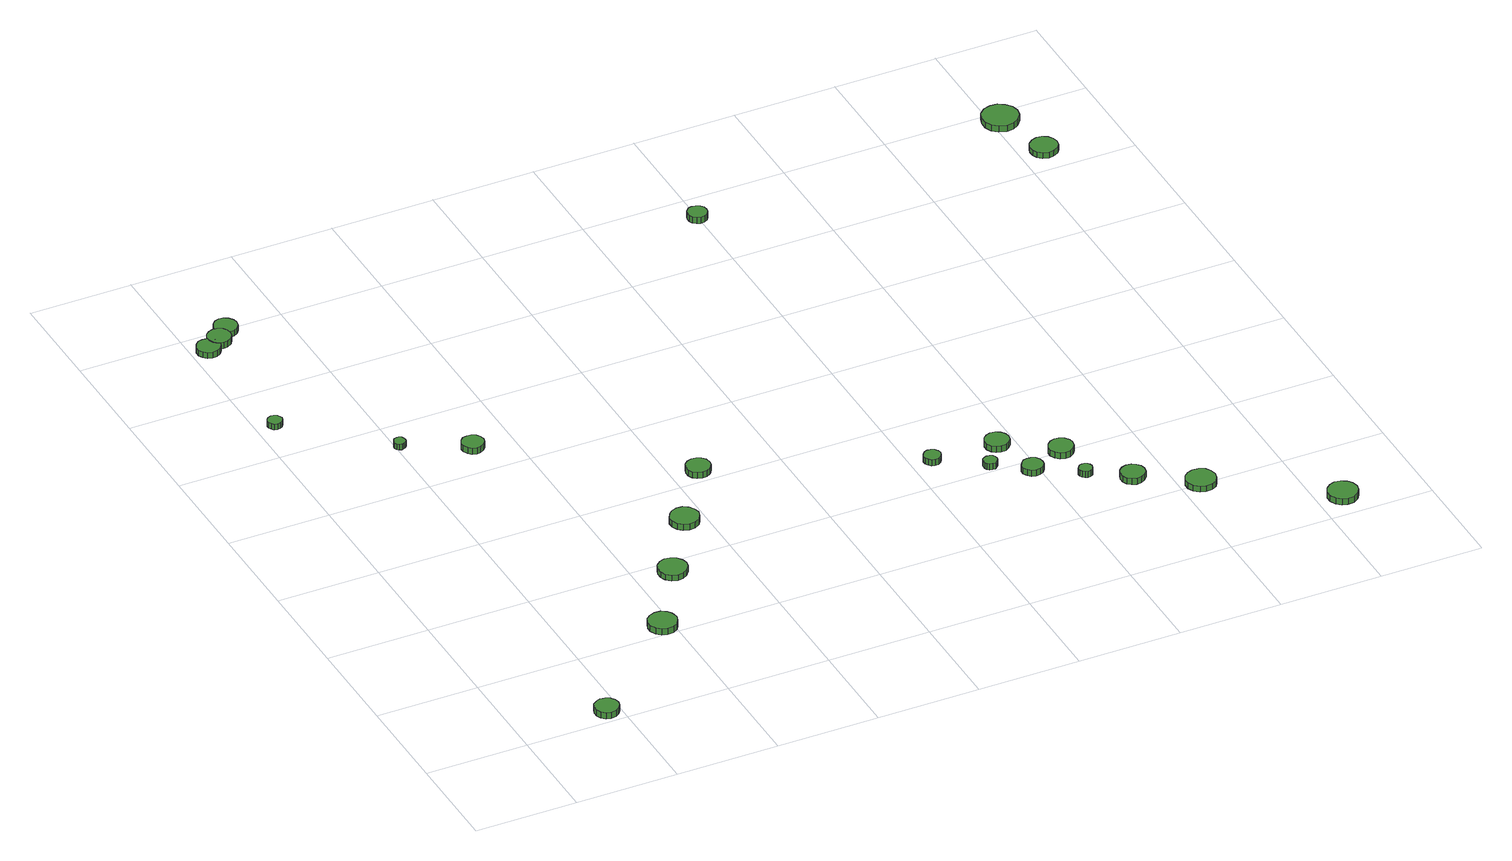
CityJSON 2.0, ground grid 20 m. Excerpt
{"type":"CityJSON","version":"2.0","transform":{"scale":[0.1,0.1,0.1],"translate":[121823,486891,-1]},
"CityObjects":{
"tree1":{"type":"SolitaryVegetationObject","attributes":{"function":"something"},"geometry":[{"type":"MultiSurface","lod":"1","boundaries":[[[0,1,2,3,4,5,6,7,8,9,10,11,12,13,14]],[[15,16,17,18,19,20,21,22,23,24,25,26,27,28,29]],[[0,29,28,1]],[[1,28,27,2]],[[2,27,26,3]],[[3,26,25,4]],[[4,25,24,5]],[[5,24,23,6]],[[6,23,22,7]],[[7,22,21,8]],[[8,21,20,9]],[[9,20,19,10]],[[10,19,18,11]],[[11,18,17,12]],[[12,17,16,13]],[[13,16,15,14]],[[14,15,29,0]]]}]},
"tree2":{"type":"SolitaryVegetationObject","attributes":{"function":"something"},"geometry":[{"type":"MultiSurface","lod":"1","boundaries":[[[30,31,32,33,34,35,36,37,38,39,40,41,42,43,44]],[[45,46,47,48,49,50,51,52,53,54,55,56,57,58,59]],[[30,59,58,31]],[[31,58,57,32]],[[32,57,56,33]],[[33,56,55,34]],[[34,55,54,35]],[[35,54,53,36]],[[36,53,52,37]],[[37,52,51,38]],[[38,51,50,39]],[[39,50,49,40]],[[40,49,48,41]],[[41,48,47,42]],[[42,47,46,43]],[[43,46,45,44]],[[44,45,59,30]]]}]},
"tree3":{"type":"SolitaryVegetationObject","attributes":{"function":"something"},"geometry":[{"type":"MultiSurface","lod":"1","boundaries":[[[60,61,62,63,64,65,66,67,68,69,70,71,72,73,74]],[[75,76,77,78,79,80,81,82,83,84,85,86,87,88,89]],[[60,89,88,61]],[[61,88,87,62]],[[62,87,86,63]],[[63,86,85,64]],[[64,85,84,65]],[[65,84,83,66]],[[66,83,82,67]],[[67,82,81,68]],[[68,81,80,69]],[[69,80,79,70]],[[70,79,78,71]],[[71,78,77,72]],[[72,77,76,73]],[[73,76,75,74]],[[74,75,89,60]]]}]},
"tree4":{"type":"SolitaryVegetationObject","attributes":{"function":"something"},"geometry":[{"type":"MultiSurface","lod":"1","boundaries":[[[90,91,92,93,94,95,96,97,98,99,100,101,102,103,104]],[[105,106,107,108,109,110,111,112,113,114,115,116,117,118,119]],[[90,119,118,91]],[[91,118,117,92]],[[92,117,116,93]],[[93,116,115,94]],[[94,115,114,95]],[[95,114,113,96]],[[96,113,112,97]],[[97,112,111,98]],[[98,111,110,99]],[[99,110,109,100]],[[100,109,108,101]],[[101,108,107,102]],[[102,107,106,103]],[[103,106,105,104]],[[104,105,119,90]]]}]},
"tree5":{"type":"SolitaryVegetationObject","attributes":{"function":"something"},"geometry":[{"type":"MultiSurface","lod":"1","boundaries":[[[120,121,122,123,124,125,126,127,128,129,130,131,132,133,134]],[[135,136,137,138,139,140,141,142,143,144,145,146,147,148,149]],[[120,149,148,121]],[[121,148,147,122]],[[122,147,146,123]],[[123,146,145,124]],[[124,145,144,125]],[[125,144,143,126]],[[126,143,142,127]],[[127,142,141,128]],[[128,141,140,129]],[[129,140,139,130]],[[130,139,138,131]],[[131,138,137,132]],[[132,137,136,133]],[[133,136,135,134]],[[134,135,149,120]]]}]},
"tree6":{"type":"SolitaryVegetationObject","attributes":{"function":"something"},"geometry":[{"type":"MultiSurface","lod":"1","boundaries":[[[150,151,152,153,154,155,156,157,158,159,160,161,162,163,164]],[[165,166,167,168,169,170,171,172,173,174,175,176,177,178,179]],[[150,179,178,151]],[[151,178,177,152]],[[152,177,176,153]],[[153,176,175,154]],[[154,175,174,155]],[[155,174,173,156]],[[156,173,172,157]],[[157,172,171,158]],[[158,171,170,159]],[[159,170,169,160]],[[160,169,168,161]],[[161,168,167,162]],[[162,167,166,163]],[[163,166,165,164]],[[164,165,179,150]]]}]},
"tree7":{"type":"SolitaryVegetationObject","attributes":{"function":"something"},"geometry":[{"type":"MultiSurface","lod":"1","boundaries":[[[180,181,182,183,184,185,186,187,188,189,190,191,192,193,194]],[[195,196,197,198,199,200,201,202,203,204,205,206,207,208,209]],[[180,209,208,181]],[[181,208,207,182]],[[182,207,206,183]],[[183,206,205,184]],[[184,205,204,185]],[[185,204,203,186]],[[186,203,202,187]],[[187,202,201,188]],[[188,201,200,189]],[[189,200,199,190]],[[190,199,198,191]],[[191,198,197,192]],[[192,197,196,193]],[[193,196,195,194]],[[194,195,209,180]]]}]},
"tree8":{"type":"SolitaryVegetationObject","attributes":{"function":"something"},"geometry":[{"type":"MultiSurface","lod":"1","boundaries":[[[210,211,212,213,214,215,216,217,218,219,220,221,222,223,224]],[[225,226,227,228,229,230,231,232,233,234,235,236,237,238,239]],[[210,239,238,211]],[[211,238,237,212]],[[212,237,236,213]],[[213,236,235,214]],[[214,235,234,215]],[[215,234,233,216]],[[216,233,232,217]],[[217,232,231,218]],[[218,231,230,219]],[[219,230,229,220]],[[220,229,228,221]],[[221,228,227,222]],[[222,227,226,223]],[[223,226,225,224]],[[224,225,239,210]]]}]},
"tree9":{"type":"SolitaryVegetationObject","attributes":{"function":"something"},"geometry":[{"type":"MultiSurface","lod":"1","boundaries":[[[240,241,242,243,244,245,246,247,248,249,250,251,252,253,254]],[[255,256,257,258,259,260,261,262,263,264,265,266,267,268,269]],[[240,269,268,241]],[[241,268,267,242]],[[242,267,266,243]],[[243,266,265,244]],[[244,265,264,245]],[[245,264,263,246]],[[246,263,262,247]],[[247,262,261,248]],[[248,261,260,249]],[[249,260,259,250]],[[250,259,258,251]],[[251,258,257,252]],[[252,257,256,253]],[[253,256,255,254]],[[254,255,269,240]]]}]},
"tree10":{"type":"SolitaryVegetationObject","attributes":{"function":"something"},"geometry":[{"type":"MultiSurface","lod":"1","boundaries":[[[270,271,272,273,274,275,276,277,278,279,280,281,282,283,284]],[[285,286,287,288,289,290,291,292,293,294,295,296,297,298,299]],[[270,299,298,271]],[[271,298,297,272]],[[272,297,296,273]],[[273,296,295,274]],[[274,295,294,275]],[[275,294,293,276]],[[276,293,292,277]],[[277,292,291,278]],[[278,291,290,279]],[[279,290,289,280]],[[280,289,288,281]],[[281,288,287,282]],[[282,287,286,283]],[[283,286,285,284]],[[284,285,299,270]]]}]},
"tree11":{"type":"SolitaryVegetationObject","attributes":{"function":"something"},"geometry":[{"type":"MultiSurface","lod":"1","boundaries":[[[300,301,302,303,304,305,306,307,308,309,310,311,312,313,314]],[[315,316,317,318,319,320,321,322,323,324,325,326,327,328,329]],[[300,329,328,301]],[[301,328,327,302]],[[302,327,326,303]],[[303,326,325,304]],[[304,325,324,305]],[[305,324,323,306]],[[306,323,322,307]],[[307,322,321,308]],[[308,321,320,309]],[[309,320,319,310]],[[310,319,318,311]],[[311,318,317,312]],[[312,317,316,313]],[[313,316,315,314]],[[314,315,329,300]]]}]},
"tree12":{"type":"SolitaryVegetationObject","attributes":{"function":"something"},"geometry":[{"type":"MultiSurface","lod":"1","boundaries":[[[330,331,332,333,334,335,336,337,338,339,340,341,342,343,344]],[[345,346,347,348,349,350,351,352,353,354,355,356,357,358,359]],[[330,359,358,331]],[[331,358,357,332]],[[332,357,356,333]],[[333,356,355,334]],[[334,355,354,335]],[[335,354,353,336]],[[336,353,352,337]],[[337,352,351,338]],[[338,351,350,339]],[[339,350,349,340]],[[340,349,348,341]],[[341,348,347,342]],[[342,347,346,343]],[[343,346,345,344]],[[344,345,359,330]]]}]},
"tree13":{"type":"SolitaryVegetationObject","attributes":{"function":"something"},"geometry":[{"type":"MultiSurface","lod":"1","boundaries":[[[360,361,362,363,364,365,366,367,368,369,370,371,372,373,374]],[[375,376,377,378,379,380,381,382,383,384,385,386,387,388,389]],[[360,389,388,361]],[[361,388,387,362]],[[362,387,386,363]],[[363,386,385,364]],[[364,385,384,365]],[[365,384,383,366]],[[366,383,382,367]],[[367,382,381,368]],[[368,381,380,369]],[[369,380,379,370]],[[370,379,378,371]],[[371,378,377,372]],[[372,377,376,373]],[[373,376,375,374]],[[374,375,389,360]]]}]},
"tree14":{"type":"SolitaryVegetationObject","attributes":{"function":"something"},"geometry":[{"type":"MultiSurface","lod":"1","boundaries":[[[390,391,392,393,394,395,396,397,398,399,400,401,402,403,404]],[[405,406,407,408,409,410,411,412,413,414,415,416,417,418,419]],[[390,419,418,391]],[[391,418,417,392]],[[392,417,416,393]],[[393,416,415,394]],[[394,415,414,395]],[[395,414,413,396]],[[396,413,412,397]],[[397,412,411,398]],[[398,411,410,399]],[[399,410,409,400]],[[400,409,408,401]],[[401,408,407,402]],[[402,407,406,403]],[[403,406,405,404]],[[404,405,419,390]]]}]},
"tree15":{"type":"SolitaryVegetationObject","attributes":{"function":"something"},"geometry":[{"type":"MultiSurface","lod":"1","boundaries":[[[420,421,422,423,424,425,426,427,428,429,430,431,432,433,434]],[[435,436,437,438,439,440,441,442,443,444,445,446,447,448,449]],[[420,449,448,421]],[[421,448,447,422]],[[422,447,446,423]],[[423,446,445,424]],[[424,445,444,425]],[[425,444,443,426]],[[426,443,442,427]],[[427,442,441,428]],[[428,441,440,429]],[[429,440,439,430]],[[430,439,438,431]],[[431,438,437,432]],[[432,437,436,433]],[[433,436,435,434]],[[434,435,449,420]]]}]},
"tree16":{"type":"SolitaryVegetationObject","attributes":{"function":"something"},"geometry":[{"type":"MultiSurface","lod":"1","boundaries":[[[450,451,452,453,454,455,456,457,458,459,460,461,462,463,464]],[[465,466,467,468,469,470,471,472,473,474,475,476,477,478,479]],[[450,479,478,451]],[[451,478,477,452]],[[452,477,476,453]],[[453,476,475,454]],[[454,475,474,455]],[[455,474,473,456]],[[456,473,472,457]],[[457,472,471,458]],[[458,471,470,459]],[[459,470,469,460]],[[460,469,468,461]],[[461,468,467,462]],[[462,467,466,463]],[[463,466,465,464]],[[464,465,479,450]]]}]},
"tree17":{"type":"SolitaryVegetationObject","attributes":{"function":"something"},"geometry":[{"type":"MultiSurface","lod":"1","boundaries":[[[480,481,482,483,484,485,486,487,488,489,490,491,492,493,494]],[[495,496,497,498,499,500,501,502,503,504,505,506,507,508,509]],[[480,509,508,481]],[[481,508,507,482]],[[482,507,506,483]],[[483,506,505,484]],[[484,505,504,485]],[[485,504,503,486]],[[486,503,502,487]],[[487,502,501,488]],[[488,501,500,489]],[[489,500,499,490]],[[490,499,498,491]],[[491,498,497,492]],[[492,497,496,493]],[[493,496,495,494]],[[494,495,509,480]]]}]},
"tree18":{"type":"SolitaryVegetationObject","attributes":{"function":"something"},"geometry":[{"type":"MultiSurface","lod":"1","boundaries":[[[510,511,512,513,514,515,516,517,518,519,520,521,522,523,524]],[[525,526,527,528,529,530,531,532,533,534,535,536,537,538,539]],[[510,539,538,511]],[[511,538,537,512]],[[512,537,536,513]],[[513,536,535,514]],[[514,535,534,515]],[[515,534,533,516]],[[516,533,532,517]],[[517,532,531,518]],[[518,531,530,519]],[[519,530,529,520]],[[520,529,528,521]],[[521,528,527,522]],[[522,527,526,523]],[[523,526,525,524]],[[524,525,539,510]]]}]},
"tree19":{"type":"SolitaryVegetationObject","attributes":{"function":"something"},"geometry":[{"type":"MultiSurface","lod":"1","boundaries":[[[540,541,542,543,544,545,546,547,548,549,550,551,552,553,554]],[[555,556,557,558,559,560,561,562,563,564,565,566,567,568,569]],[[540,569,568,541]],[[541,568,567,542]],[[542,567,566,543]],[[543,566,565,544]],[[544,565,564,545]],[[545,564,563,546]],[[546,563,562,547]],[[547,562,561,548]],[[548,561,560,549]],[[549,560,559,550]],[[550,559,558,551]],[[551,558,557,552]],[[552,557,556,553]],[[553,556,555,554]],[[554,555,569,540]]]}]},
"tree20":{"type":"SolitaryVegetationObject","attributes":{"function":"something"},"geometry":[{"type":"MultiSurface","lod":"1","boundaries":[[[570,571,572,573,574,575,576,577,578,579,580,581,582,583,584]],[[585,586,587,588,589,590,591,592,593,594,595,596,597,598,599]],[[570,599,598,571]],[[571,598,597,572]],[[572,597,596,573]],[[573,596,595,574]],[[574,595,594,575]],[[575,594,593,576]],[[576,593,592,577]],[[577,592,591,578]],[[578,591,590,579]],[[579,590,589,580]],[[580,589,588,581]],[[581,588,587,582]],[[582,587,586,583]],[[583,586,585,584]],[[584,585,599,570]]]}]},
"tree21":{"type":"SolitaryVegetationObject","attributes":{"function":"something"},"geometry":[{"type":"MultiSurface","lod":"1","boundaries":[[[600,601,602,603,604,605,606,607,608,609,610,611,612,613,614]],[[615,616,617,618,619,620,621,622,623,624,625,626,627,628,629]],[[600,629,628,601]],[[601,628,627,602]],[[602,627,626,603]],[[603,626,625,604]],[[604,625,624,605]],[[605,624,623,606]],[[606,623,622,607]],[[607,622,621,608]],[[608,621,620,609]],[[609,620,619,610]],[[610,619,618,611]],[[611,618,617,612]],[[612,617,616,613]],[[613,616,615,614]],[[614,615,629,600]]]}]},
"tree22":{"type":"SolitaryVegetationObject","attributes":{"function":"something"},"geometry":[{"type":"MultiSurface","lod":"1","boundaries":[[[630,631,632,633,634,635,636,637,638,639,640,641,642,643,644]],[[645,646,647,648,649,650,651,652,653,654,655,656,657,658,659]],[[630,659,658,631]],[[631,658,657,632]],[[632,657,656,633]],[[633,656,655,634]],[[634,655,654,635]],[[635,654,653,636]],[[636,653,652,637]],[[637,652,651,638]],[[638,651,650,639]],[[639,650,649,640]],[[640,649,648,641]],[[641,648,647,642]],[[642,647,646,643]],[[643,646,645,644]],[[644,645,659,630]]]}]},
"tree23":{"type":"SolitaryVegetationObject","attributes":{"function":"something"},"geometry":[{"type":"MultiSurface","lod":"1","boundaries":[[[660,661,662,663,664,665,666,667,668,669,670,671,672,673,674]],[[675,676,677,678,679,680,681,682,683,684,685,686,687,688,689]],[[660,689,688,661]],[[661,688,687,662]],[[662,687,686,663]],[[663,686,685,664]],[[664,685,684,665]],[[665,684,683,666]],[[666,683,682,667]],[[667,682,681,668]],[[668,681,680,669]],[[669,680,679,670]],[[670,679,678,671]],[[671,678,677,672]],[[672,677,676,673]],[[673,676,675,674]],[[674,675,689,660]]]}]}
},
"vertices":[
[198,32,20],[196,42,20],[190,50,20],[182,54,20],[172,56,20],[163,52,20],[155,46,20],[152,37,20],[152,27,20],[155,18,20],[163,12,20],[172,9,20],[182,10,20],[190,15,20],[196,23,20],[196,23,7],[190,15,7],[182,10,7],[172,9,7],[163,12,7],[155,18,7],[152,27,7],[152,37,7],[155,46,7],[163,52,7],[172,56,7],[182,54,7],[190,50,7],[196,42,7],[198,32,7],
[49,1088,24],[47,1094,24],[44,1098,24],[39,1101,24],[33,1102,24],[27,1100,24],[23,1096,24],[21,1091,24],[21,1085,24],[23,1080,24],[27,1076,24],[33,1074,24],[39,1075,24],[44,1077,24],[47,1082,24],[47,1082,12],[44,1077,12],[39,1075,12],[33,1074,12],[27,1076,12],[23,1080,12],[21,1085,12],[21,1091,12],[23,1096,12],[27,1100,12],[33,1102,12],[39,1101,12],[44,1098,12],[47,1094,12],[49,1088,12],
[52,1345,26],[50,1354,26],[44,1362,26],[36,1366,26],[27,1367,26],[18,1365,26],[11,1358,26],[7,1350,26],[7,1340,26],[11,1332,26],[18,1325,26],[27,1323,26],[36,1324,26],[44,1328,26],[50,1336,26],[50,1336,14],[44,1328,14],[36,1324,14],[27,1323,14],[18,1325,14],[11,1332,14],[7,1340,14],[7,1350,14],[11,1358,14],[18,1365,14],[27,1367,14],[36,1366,14],[44,1362,14],[50,1354,14],[52,1345,14],
[408,224,22],[405,236,22],[399,245,22],[389,251,22],[377,252,22],[366,248,22],[358,241,22],[353,230,22],[353,219,22],[358,208,22],[366,200,22],[377,197,22],[389,198,22],[399,204,22],[405,213,22],[405,213,9],[399,204,9],[389,198,9],[377,197,9],[366,200,9],[358,208,9],[353,219,9],[353,230,9],[358,241,9],[366,248,9],[377,252,9],[389,251,9],[399,245,9],[405,236,9],[408,224,9],
[205,908,42],[204,912,42],[202,916,42],[197,919,42],[193,919,42],[188,918,42],[185,914,42],[183,910,42],[183,905,42],[185,901,42],[188,898,42],[193,896,42],[197,897,42],[202,899,42],[204,903,42],[204,903,30],[202,899,30],[197,897,30],[193,896,30],[188,898,30],[185,901,30],[183,905,30],[183,910,30],[185,914,30],[188,918,30],[193,919,30],[197,919,30],[202,916,30],[204,912,30],[205,908,30],
[82,1364,27],[80,1373,27],[75,1380,27],[66,1385,27],[57,1386,27],[48,1383,27],[41,1377,27],[37,1368,27],[37,1359,27],[41,1350,27],[48,1344,27],[57,1341,27],[66,1342,27],[75,1347,27],[80,1355,27],[80,1355,14],[75,1347,14],[66,1342,14],[57,1341,14],[48,1344,14],[41,1350,14],[37,1359,14],[37,1368,14],[41,1377,14],[48,1383,14],[57,1386,14],[66,1385,14],[75,1380,14],[80,1373,14],[82,1364,14],
[107,1389,26],[105,1398,26],[99,1406,26],[91,1411,26],[82,1412,26],[73,1409,26],[66,1402,26],[62,1394,26],[62,1384,26],[66,1376,26],[73,1370,26],[82,1367,26],[91,1368,26],[99,1372,26],[105,1380,26],[105,1380,14],[99,1372,14],[91,1368,14],[82,1367,14],[73,1370,14],[66,1376,14],[62,1384,14],[62,1394,14],[66,1402,14],[73,1409,14],[82,1412,14],[91,1411,14],[99,1406,14],[105,1398,14],[107,1389,14],
[336,858,34],[334,867,34],[329,874,34],[321,878,34],[313,879,34],[304,877,34],[298,871,34],[294,862,34],[294,854,34],[298,845,34],[304,839,34],[313,837,34],[321,838,34],[329,842,34],[334,849,34],[334,849,21],[329,842,21],[321,838,21],[313,837,21],[304,839,21],[298,845,21],[294,854,21],[294,862,21],[298,871,21],[304,877,21],[313,879,21],[321,878,21],[329,874,21],[334,867,21],[336,858,21],
[497,364,24],[494,375,24],[487,385,24],[477,390,24],[466,392,24],[455,388,24],[446,380,24],[442,370,24],[442,358,24],[446,348,24],[455,340,24],[466,336,24],[477,338,24],[487,343,24],[494,353,24],[494,353,12],[487,343,12],[477,338,12],[466,336,12],[455,340,12],[446,348,12],[442,358,12],[442,370,12],[446,380,12],[455,388,12],[466,392,12],[477,390,12],[487,385,12],[494,375,12],[497,364,12],
[582,489,30],[579,500,30],[573,510,30],[563,516,30],[551,517,30],[540,513,30],[532,505,30],[527,495,30],[527,483,30],[532,473,30],[540,465,30],[551,462,30],[563,463,30],[573,469,30],[579,478,30],[579,478,17],[573,469,17],[563,463,17],[551,462,17],[540,465,17],[532,473,17],[527,483,17],[527,495,17],[532,505,17],[540,513,17],[551,517,17],[563,516,17],[573,510,17],[579,500,17],[582,489,17],
[665,612,36],[663,622,36],[657,630,36],[649,634,36],[639,635,36],[630,632,36],[623,626,36],[619,617,36],[619,607,36],[623,598,36],[630,592,36],[639,589,36],[649,590,36],[657,595,36],[663,603,36],[663,603,23],[657,595,23],[649,590,23],[639,589,23],[630,592,23],[623,598,23],[619,607,23],[619,617,23],[623,626,23],[630,632,23],[639,635,23],[649,634,23],[657,630,23],[663,622,23],[665,612,23],
[1049,459,34],[1047,466,34],[1043,472,34],[1037,475,34],[1030,476,34],[1024,474,34],[1019,469,34],[1016,463,34],[1016,456,34],[1019,450,34],[1024,445,34],[1030,443,34],[1037,444,34],[1043,447,34],[1047,453,34],[1047,453,21],[1043,447,21],[1037,444,21],[1030,443,21],[1024,445,21],[1019,450,21],[1016,456,21],[1016,463,21],[1019,469,21],[1024,474,21],[1030,476,21],[1037,475,21],[1043,472,21],[1047,466,21],[1049,459,21],
[1132,401,33],[1131,406,33],[1128,411,33],[1123,413,33],[1117,414,33],[1112,412,33],[1108,409,33],[1106,404,33],[1106,398,33],[1108,393,33],[1112,389,33],[1117,388,33],[1123,388,33],[1128,391,33],[1131,395,33],[1131,395,20],[1128,391,20],[1123,388,20],[1117,388,20],[1112,389,20],[1108,393,20],[1106,398,20],[1106,404,20],[1108,409,20],[1112,412,20],[1117,414,20],[1123,413,20],[1128,411,20],[1131,406,20],[1132,401,20],
[1201,357,32],[1200,365,32],[1195,372,32],[1187,376,32],[1179,377,32],[1171,375,32],[1165,369,32],[1161,361,32],[1161,353,32],[1165,345,32],[1171,339,32],[1179,337,32],[1187,338,32],[1195,342,32],[1200,349,32],[1200,349,19],[1195,342,19],[1187,338,19],[1179,337,19],[1171,339,19],[1165,345,19],[1161,353,19],[1161,361,19],[1165,369,19],[1171,375,19],[1179,377,19],[1187,376,19],[1195,372,19],[1200,365,19],[1201,357,19],
[1181,453,33],[1179,462,33],[1173,470,33],[1165,475,33],[1155,476,33],[1146,473,33],[1139,467,33],[1135,458,33],[1135,448,33],[1139,439,33],[1146,433,33],[1155,430,33],[1165,431,33],[1173,436,33],[1179,443,33],[1179,443,20],[1173,436,20],[1165,431,20],[1155,430,20],[1146,433,20],[1139,439,20],[1135,448,20],[1135,458,20],[1139,467,20],[1146,473,20],[1155,476,20],[1165,475,20],[1173,470,20],[1179,462,20],[1181,453,20],
[1274,305,32],[1273,311,32],[1270,315,32],[1265,318,32],[1260,318,32],[1255,317,32],[1251,313,32],[1248,308,32],[1248,303,32],[1251,298,32],[1255,294,32],[1260,292,32],[1265,293,32],[1270,295,32],[1273,300,32],[1273,300,19],[1270,295,19],[1265,293,19],[1260,292,19],[1255,294,19],[1251,298,19],[1248,303,19],[1248,308,19],[1251,313,19],[1255,317,19],[1260,318,19],[1265,318,19],[1270,315,19],[1273,311,19],[1274,305,19],
[1276,387,32],[1274,396,32],[1268,404,32],[1259,409,32],[1250,410,32],[1241,407,32],[1233,400,32],[1229,391,32],[1229,382,32],[1233,373,32],[1241,366,32],[1250,363,32],[1259,364,32],[1268,369,32],[1274,377,32],[1274,377,19],[1268,369,19],[1259,364,19],[1250,363,19],[1241,366,19],[1233,373,19],[1229,382,19],[1229,391,19],[1233,400,19],[1241,407,19],[1250,410,19],[1259,409,19],[1268,404,19],[1274,396,19],[1276,387,19],
[1015,1336,25],[1014,1344,25],[1009,1350,25],[1002,1354,25],[994,1355,25],[987,1353,25],[981,1347,25],[978,1340,25],[978,1332,25],[981,1325,25],[987,1320,25],[994,1317,25],[1002,1318,25],[1009,1322,25],[1014,1329,25],[1014,1329,12],[1009,1322,12],[1002,1318,12],[994,1317,12],[987,1320,12],[981,1325,12],[978,1332,12],[978,1340,12],[981,1347,12],[987,1353,12],[994,1355,12],[1002,1354,12],[1009,1350,12],[1014,1344,12],[1015,1336,12],
[1354,256,33],[1352,265,33],[1346,273,33],[1338,278,33],[1328,279,33],[1319,276,33],[1312,270,33],[1308,261,33],[1308,251,33],[1312,242,33],[1319,236,33],[1328,233,33],[1338,234,33],[1346,239,33],[1352,246,33],[1352,246,20],[1346,239,20],[1338,234,20],[1328,233,20],[1319,236,20],[1312,242,20],[1308,251,20],[1308,261,20],[1312,270,20],[1319,276,20],[1328,279,20],[1338,278,20],[1346,273,20],[1352,265,20],[1354,256,20],
[1460,185,33],[1457,197,33],[1451,206,33],[1440,212,33],[1428,213,33],[1417,210,33],[1408,202,33],[1403,191,33],[1403,179,33],[1408,168,33],[1417,160,33],[1428,157,33],[1440,158,33],[1451,164,33],[1457,173,33],[1457,173,21],[1451,164,21],[1440,158,21],[1428,157,21],[1417,160,21],[1408,168,21],[1403,179,21],[1403,191,21],[1408,202,21],[1417,210,21],[1428,213,21],[1440,212,21],[1451,206,21],[1457,197,21],[1460,185,21],
[1671,40,32],[1668,52,32],[1661,61,32],[1651,67,32],[1639,69,32],[1628,65,32],[1619,57,32],[1614,46,32],[1614,34,32],[1619,23,32],[1628,15,32],[1639,12,32],[1651,13,32],[1661,19,32],[1668,29,32],[1668,29,19],[1661,19,19],[1651,13,19],[1639,12,19],[1628,15,19],[1619,23,19],[1614,34,19],[1614,46,19],[1619,57,19],[1628,65,19],[1639,69,19],[1651,67,19],[1661,61,19],[1668,52,19],[1671,40,19],
[1670,1252,24],[1668,1262,24],[1662,1271,24],[1652,1277,24],[1642,1278,24],[1631,1274,24],[1623,1267,24],[1619,1257,24],[1619,1246,24],[1623,1237,24],[1631,1229,24],[1642,1226,24],[1652,1227,24],[1662,1233,24],[1668,1241,24],[1668,1241,12],[1662,1233,12],[1652,1227,12],[1642,1226,12],[1631,1229,12],[1623,1237,12],[1619,1246,12],[1619,1257,12],[1623,1267,12],[1631,1274,12],[1642,1278,12],[1652,1277,12],[1662,1271,12],[1668,1262,12],[1670,1252,12],
[1649,1368,25],[1646,1382,25],[1637,1393,25],[1625,1401,25],[1611,1402,25],[1597,1398,25],[1586,1388,25],[1581,1375,25],[1581,1361,25],[1586,1347,25],[1597,1338,25],[1611,1333,25],[1625,1335,25],[1637,1342,25],[1646,1354,25],[1646,1354,12],[1637,1342,12],[1625,1335,12],[1611,1333,12],[1597,1338,12],[1586,1347,12],[1581,1361,12],[1581,1375,12],[1586,1388,12],[1597,1398,12],[1611,1402,12],[1625,1401,12],[1637,1393,12],[1646,1382,12],[1649,1368,12]
]}
